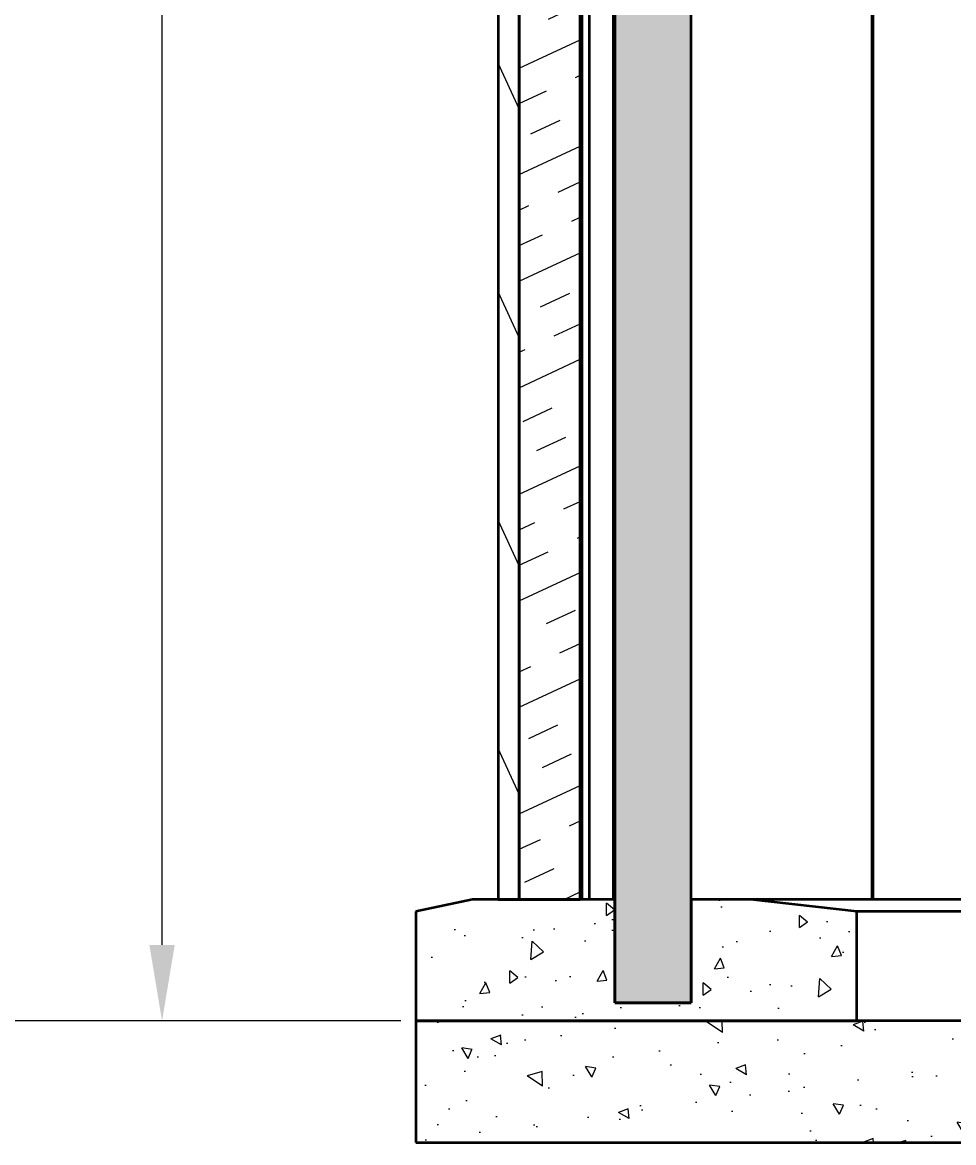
# Model space of a CAD drawing. Header units: millimetres. Extents: x 0 to 42050, y 0 to 29700.
# Drawn here: x 2850 to 4381, y 19736 to 21578 of the extents above; entities that cross this region are included whole.
import ezdxf

# ---------------------------------------------------------------- set-up
doc = ezdxf.new("R2010")
doc.units = ezdxf.units.MM
doc.header["$LTSCALE"] = 50
for name, color, linetype, lineweight in [('Dimension', 7, 'Continuous', 18), ('Hatch', 7, 'Continuous', 18), ('Visible', 7, 'Continuous', 35)]:
    doc.layers.add(name, color=color, linetype=linetype, lineweight=lineweight)
doc.styles.add('Title', font='arial.ttf')
doc.dimstyles.new('Default - Method 2b', dxfattribs={"dimscale": 50, "dimtxt": 3, "dimasz": 2.5, "dimexe": 3, "dimexo": 0.5, "dimgap": 0.7, "dimtad": 0, "dimtoh": 1, "dimdec": 1, "dimrnd": 1e-08, "dimtxsty": 'Title', "dimcen": 0.09, "dimdle": 10, "dimclrd": 256, "dimclre": 256, "dimclrt": 7, "dimadec": 0, "dimazin": 2, "dimtfac": 0.833333, "dimtdec": 1, "dimtmove": 0, "dimatfit": 3, "dimfxl": 1, "dimtolj": 1, "dimlwd": -1, "dimlwe": -1, "dimarcsym": 0})

# ---------------------------------------------------------------- blocks, each defined once
blk = doc.blocks.new('*D28')
at = {"layer": 'Defpoints', "color": 0, "transparency": 16777216}
for p in [(3079.6, 26296.3), (3766.9, 26296.3), (3496.9, 19936.3)]:
    blk.add_point(p, dxfattribs=at)
at = {"layer": 'Dimension', "transparency": 16777216}
for p, q in [((3741.9, 26296.3), (2929.6, 26296.3)), ((3079.6, 26171.3), (3079.6, 23375.5)), ((3079.6, 20061.3), (3079.6, 22857.2)), ((3471.9, 19936.3), (2929.6, 19936.3))]:
    blk.add_line(p, q, dxfattribs=at)
for points in [[(3058.7, 26171.3), (3100.4, 26171.3), (3079.6, 26296.3)], [(3058.7, 20061.3), (3100.4, 20061.3), (3079.6, 19936.3)]]:
    blk.add_solid(points, dxfattribs=at)
at = {"layer": 'Dimension', "color": 7, "transparency": 16777216, "insert": (3156.2, 22892.2), "char_height": 150, "attachment_point": 7, "rotation": 90, "style": 'Title'}
blk.add_mtext('\\A1;6360', dxfattribs=at)
blk = doc.blocks.new('*D29')
at = {"layer": 'Defpoints', "color": 0, "transparency": 16777216}
for p in [(4763.2, 26447.8), (2496.9, 19936.3), (3496.9, 19936.3)]:
    blk.add_point(p, dxfattribs=at)
at = {"layer": 'Dimension', "transparency": 16777216}
for p, q in [((4738.2, 26447.8), (2346.9, 26447.8)), ((2496.9, 26322.8), (2496.9, 23437)), ((2496.9, 20061.3), (2496.9, 22947.1)), ((3471.9, 19936.3), (2346.9, 19936.3))]:
    blk.add_line(p, q, dxfattribs=at)
for points in [[(2476, 26322.8), (2517.7, 26322.8), (2496.9, 26447.8)], [(2476, 20061.3), (2517.7, 20061.3), (2496.9, 19936.3)]]:
    blk.add_solid(points, dxfattribs=at)
at = {"layer": 'Dimension', "color": 7, "transparency": 16777216, "insert": (2573.5, 22982.1), "char_height": 150, "attachment_point": 7, "rotation": 90, "style": 'Title'}
blk.add_mtext('\\A1;6511', dxfattribs=at)

msp = doc.modelspace()

# ---------------------------------------------------------------- hatches: boundary and pattern name
at = {"layer": 'Hatch'}
h = msp.add_hatch(dxfattribs=at)
h.set_pattern_fill('ANSI31', color=256, scale=1270, angle=70.00021, style=0)
h.set_pattern_definition([(115.0002, (0, 0), (-143.8761, -67.0912), [])])
h.paths.add_polyline_path([(3631.88, 20136.34), (3666.88, 20136.34), (3666.88, 26001.34), (3631.88, 26001.34)])
h = msp.add_hatch(dxfattribs=at)
h.set_pattern_fill('INSUL', color=256, scale=423.333333, angle=25, style=0)
h.set_pattern_definition([(25, (0, 0), (-67.09065, 143.8764), []), (25, (-22.36, 47.96), (-67.09065, 143.8764), [52.91667, -52.91667]), (25, (-44.73, 95.92), (-67.09065, 143.8764), [52.91667, -52.91667])])
h.paths.add_polyline_path([(3666.88, 20136.34), (3766.88, 20136.34), (3766.88, 26001.34), (3666.88, 26001.34)])
h = msp.add_hatch(dxfattribs=at)
h.set_pattern_fill('AR-CONC', color=256, scale=26.916384, angle=25, style=0)
h.set_pattern_definition([(75, (0, 0), (182.1105, 66.2828), [20.1873, -222.0602]), (20, (0, 0), (-119.4123, 167.7103), [16.1498, -177.6481]), (125.45144, (15.18, 5.52), (62.6983, 233.9931), [17.1566, -188.7221]), (71.1842, (-22.75, 48.8), (279.177, 81.0248), [30.281, -333.0903]), (121.6356, (0.51, 55.54), (117.197, 343.9528), [25.735, -283.0833]), (16.1842, (-22.75, 48.8), (117.197, 343.9528), [24.2247, -266.4722]), (46, (7.33, 47.97), (191.412, -30.3167), [20.1873, -222.0602]), (351, (7.33, 47.97), (-23.1328, 204.5749), [16.1498, -177.6481]), (96.45144, (23.28, 45.44), (168.2792, 174.2582), [17.1566, -188.7221]), (62.5, (0, 0), (-34.90152, 82.59111), [0, -175.49482, 0, -180.33977, 0, -178.32105]), (32.5, (0, 0), (19.30884, 126.13997), [0, -102.8206, 0, -171.45737, 0, -67.96387]), (352.5, (-54.4, -25.37), (132.78916, 55.22205), [0, -67.29096, 0, -209.9478, 0, -278.5846]), (342.5, (-78.8, -36.74), (130.8782, 90.75964), [0, -87.47825, 0, -139.4269, 0, -197.8354])])
h.paths.add_polyline_path([(3949.31, 25996.34), (3824.09, 25996.34), (3824.09, 20136.34), (3824.09, 19966.34), (3949.31, 19966.34), (3949.31, 20136.34)])
h = msp.add_hatch(dxfattribs=at)
h.set_pattern_fill('AR-CONC', color=256, scale=26.916384, angle=39.99998, style=0)
h.set_pattern_definition([(90, (0, 0), (158.75, 111.1579), [20.1873, -222.0602]), (35, (0, 0), (-158.75, 131.0896), [16.1498, -177.6481]), (140.4514, (13.23, 9.26), (9e-05, 242.2475), [17.1566, -188.7221]), (86.1842, (-34.6, 41.24), (248.6935, 150.5202), [30.281, -333.0903]), (136.6356, (-13.88, 53.78), (24.182, 362.5656), [25.735, -283.0833]), (31.1841, (-34.6, 41.24), (24.182, 362.5656), [24.2247, -266.472]), (61, (-5.33, 48.23), (192.7363, 20.2573), [20.1873, -222.0602]), (6, (-5.33, 48.23), (-75.2923, 191.617), [16.1498, -177.6481]), (111.4514, (10.73, 49.92), (117.444, 211.8744), [17.1566, -188.7221]), (77.49998, (0, 0), (-55.0884, 70.74373), [0, -175.4948, 0, -180.3398, 0, -178.32105]), (47.5, (0, 0), (-13.99647, 126.83936), [0, -102.8206, 0, -171.45737, 0, -67.96387]), (7.49998, (-45.98, -38.58), (113.972, 87.70872), [0, -67.29096, 0, -209.9478, 0, -278.5846]), (357.5, (-66.6, -55.88), (102.9284, 121.5408), [0, -87.47825, 0, -139.4269, 0, -197.8354])])
h.paths.add_polyline_path([(3496.88, 19936.34), (4221.88, 19936.34), (4221.88, 20116.34), (4046.88, 20136.34), (3949.31, 20136.34), (3949.31, 19966.34), (3930.72, 19966.34), (3930.59, 19966.34), (3824.09, 19966.34), (3824.09, 20136.34), (3766.88, 20136.34), (3666.88, 20136.34), (3631.88, 20136.34), (3589.98, 20136.34), (3496.88, 20116.34)])
h = msp.add_hatch(dxfattribs=at)
h.set_pattern_fill('AR-CONC', color=256, scale=26.916384, angle=100.00018, style=0)
h.set_pattern_definition([(150.0002, (0, 0), (-16.8912, 193.0605), [20.1873, -222.0602]), (95.0002, (0, 0), (-192.9016, -71.9374), [16.1498, -177.6481]), (200.4516, (-1.4, 16.09), (-209.7928, 121.1231), [17.1566, -188.7221]), (146.1844, (-53.01, -9.35), (-6.0086, 290.635), [30.281, -333.0903]), (196.6358, (-53.52, 14.87), (-301.9007, 202.224), [25.735, -283.0833]), (91.1843, (-53.01, -9.35), (-301.9007, 202.224), [24.2247, -266.4722]), (121.0002, (-44.44, 19.5), (78.8242, 177.0435), [20.1873, -222.0602]), (66.0002, (-44.44, 19.5), (-203.5915, 30.6027), [16.1498, -177.6481]), (171.4516, (-37.87, 34.25), (-124.7673, 207.6462), [17.1566, -188.7221]), (137.50018, (0, 0), (-88.81003, -12.3364), [0, -175.4948, 0, -180.3398, 0, -178.32105]), (107.5002, (0, 0), (-116.8445, 51.29798), [0, -102.8206, 0, -171.45737, 0, -67.96387]), (67.50018, (10.42, -59.11), (-18.97247, 142.55694), [0, -67.29096, 0, -209.9478, 0, -278.5846]), (57.5002, (15.1, -85.62), (-53.79376, 149.9088), [0, -87.47825, 0, -139.4269, 0, -197.8354])])
h.paths.add_polyline_path([(4723.23, 19936.34), (4221.88, 19936.34), (3496.88, 19936.34), (3496.88, 19736.34), (6844.59, 19736.34), (6844.59, 19936.34), (4903.23, 19936.34), (4888.23, 19936.34), (4738.23, 19936.34)])

# ---------------------------------------------------------------- linework, layer by layer
at = {"layer": 'Visible', "color": 9, "true_color": 0xc0c0c0}
for p, q in [((3631.88, 26001.34), (3631.88, 20136.34)), ((3666.88, 26001.34), (3666.88, 20136.34)), ((3666.88, 20136.34), (3666.88, 26001.34)), ((3766.88, 20136.34), (3766.88, 26001.34)), ((3770.35, 20136.34), (3770.35, 25996.34)), ((3782.43, 20136.34), (3782.43, 25996.34)), ((3821.85, 20136.34), (3821.85, 25996.34)), ((3824.09, 25996.34), (3824.09, 19966.34)), ((3949.31, 19966.34), (3949.31, 25996.34)), ((4247.03, 20136.34), (4247.03, 25996.34)), ((4248.7, 20136.34), (4248.7, 25996.34)), ((3589.98, 20136.34), (3496.88, 20116.34)), ((3824.09, 20136.34), (3589.98, 20136.34)), ((3631.88, 20136.34), (3666.88, 20136.34)), ((3666.88, 20136.34), (3766.88, 20136.34)), ((3824.09, 19966.34), (3824.09, 20136.34)), ((4046.88, 20136.34), (3949.31, 20136.34)), ((3949.31, 20136.34), (3949.31, 19966.34)), ((4221.88, 20116.34), (4046.88, 20136.34)), ((4763.23, 20136.34), (4046.88, 20136.34)), ((3496.88, 20116.34), (3496.88, 19936.34)), ((4221.88, 19936.34), (4221.88, 20116.34)), ((4763.23, 20116.34), (4221.88, 20116.34)), ((3824.09, 19966.34), (3949.31, 19966.34)), ((3949.31, 19966.34), (3824.09, 19966.34)), ((3496.88, 19936.34), (4221.88, 19936.34)), ((4723.23, 19936.34), (3496.88, 19936.34)), ((3496.88, 19936.34), (3496.88, 19736.34)), ((3496.88, 19736.34), (6844.59, 19736.34))]:
    msp.add_line(p, q, dxfattribs=at)

# ---------------------------------------------------------------- dimensions: what is measured, and where the dimension line sits
at = {"layer": 'Dimension'}
for base, p1, p2, override, picture, middle in [((2496.88, 19936.34), (4763.23, 26447.76), (3496.88, 19936.34), {"dimgap": 0.7, "dimtoh": 0, "dimdec": 0, "dimtol": 0, "dimlim": 0, "dimtp": 0, "dimtm": 0, "dimtdec": 0, "dimtofl": 0, "dimatfit": 1}, '*D29', (2496.88, 23192.05)), ((3079.58, 26296.34), (3496.88, 19936.34), (3766.88, 26296.34), {"dimgap": 0.7, "dimtoh": 0, "dimdec": 1, "dimtol": 0, "dimlim": 0, "dimtp": 0, "dimtm": 0, "dimtdec": 1, "dimtofl": 0, "dimatfit": 1}, '*D28', (3079.58, 23116.34))]:
    dim = msp.add_linear_dim(base=base, p1=p1, p2=p2, angle=90, dimstyle='Default - Method 2b', override=override, dxfattribs=at)
    dim.commit()
    dim.dimension.update_dxf_attribs({"geometry": picture, "text_midpoint": middle, "dimtype": 160})

doc.saveas('drawing.dxf')
